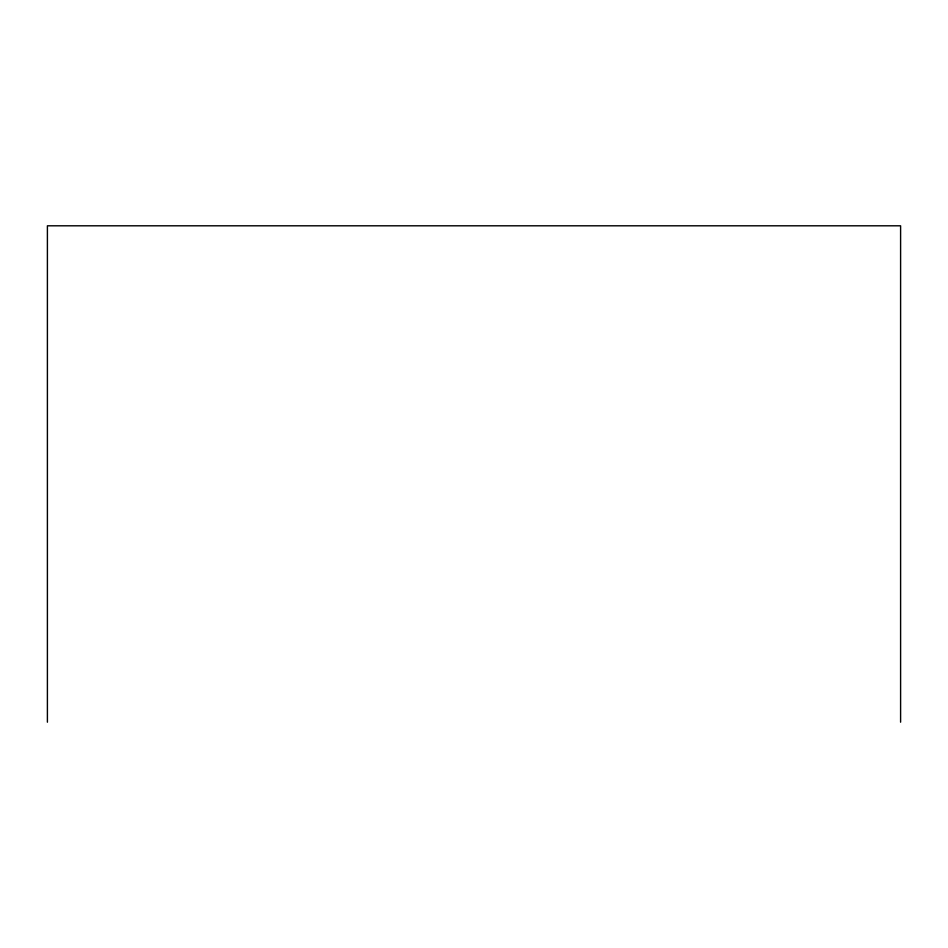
<?xml version="1.0" encoding="UTF-8"?>
<svg xmlns="http://www.w3.org/2000/svg" width="948" height="948" viewBox="0 0 948 948"><rect width="100%" height="100%" fill="white"/><g stroke="black" fill="none" stroke-linecap="round" stroke-linejoin="round"><path stroke-width="1.42" d="M900.6 722.198L900.6 225.802L47.4 225.802L47.4 722.198"/></g></svg>
